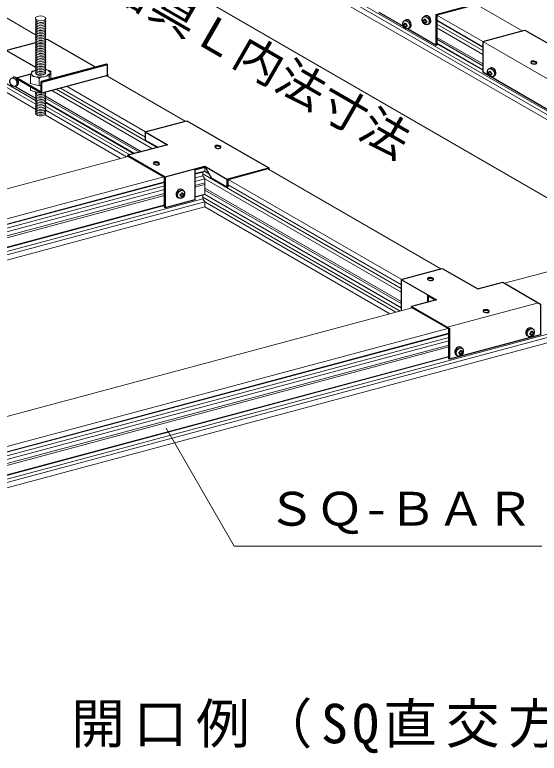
# Model space of a CAD drawing. Units: millimetres on the paper. Extents: x -195 to 195, y -135 to 132.
# Drawn here: x 61.97 to 96.05, y 20.59 to 68.56 of the extents above; entities that cross this region are included whole.
import ezdxf
from ezdxf.enums import TextEntityAlignment as Align

# ---------------------------------------------------------------- set-up
doc = ezdxf.new("R2010")
doc.units = ezdxf.units.MM
for name, color, linetype, lineweight in [('0-1_吊り材', 7, 'Continuous', 18), ('0-2_野縁受け', 3, 'Continuous', 18), ('0-5_寸法', 4, 'Continuous', 9), ('0-6_文字', 4, 'Continuous', 9), ('0-8_隠線', 4, 'Continuous', 9), ('0-B_補強金具・金具・その他', 7, 'Continuous', 18), ('0-C_ビス・アンカーボルト・強調図形', 2, 'Continuous', 25)]:
    doc.layers.add(name, color=color, linetype=linetype, lineweight=lineweight)
doc.styles.add('ＭＳ ゴシック', font='')
doc.styles.get('ＭＳ ゴシック').set_extended_font_data('MS Gothic')

msp = doc.modelspace()

# ---------------------------------------------------------------- linework, layer by layer
at = {"layer": '0-1_吊り材', "color": 2, "lineweight": 25}
msp.add_line((64.109, 66.954), (63.985, 66.92), dxfattribs=at)
at = {"layer": '0-1_吊り材'}
for p, q in [((63.09, 64.877), (63.111, 64.889)), ((64.319, 64.88), (64.323, 64.875)), ((64.324, 64.871), (64.324, 64.397)), ((62.986, 64.1), (62.986, 64.573)), ((63.548, 64.423), (63.548, 63.949)), ((64.217, 64.571), (64.217, 64.354)), ((64.324, 64.397), (64.319, 64.381)), ((62.986, 64.1), (62.986, 64.105)), ((63.548, 63.949), (62.986, 64.1)), ((63.693, 63.981), (63.548, 63.949)), ((63.548, 63.954), (63.548, 63.949)), ((63.548, 63.577), (63.548, 63.481)), ((63.668, 63.508), (63.548, 63.481))]:
    msp.add_line(p, q, dxfattribs=at)
msp.add_lwpolyline([(63.548, 63.481), (62.986, 63.632), (62.986, 63.901)], dxfattribs=at)
for centre, major_axis, ratio, start_param, end_param in [((63.652, 68.217), (0.333, -0.008), 0.474095, 2.808535, 6.637984), ((63.652, 68.111), (0.333, -0.008), 0.474095, 2.808535, 6.637984), ((63.652, 68.004), (0.333, -0.008), 0.474095, 2.808535, 6.637984), ((63.652, 67.897), (0.333, -0.008), 0.474095, 2.808535, 6.637984), ((63.652, 67.791), (0.333, -0.008), 0.474095, 2.808535, 6.637984), ((63.652, 67.684), (0.333, -0.008), 0.474095, 2.808535, 6.637984), ((63.652, 67.577), (0.333, -0.008), 0.474095, 2.808535, 6.637984), ((63.652, 67.471), (0.333, -0.008), 0.474095, 2.808535, 6.637984), ((63.652, 67.364), (0.333, -0.008), 0.474095, 2.808535, 6.637984), ((63.652, 67.257), (0.333, -0.008), 0.474095, 2.808535, 6.637984), ((63.652, 67.151), (0.333, -0.008), 0.474095, 2.808535, 6.637984), ((63.652, 67.044), (0.333, -0.008), 0.474095, 2.808535, 6.637984), ((63.652, 66.937), (0.333, -0.008), 0.474095, 2.808535, 6.637984), ((63.652, 66.733), (0.333, -0.008), 0.474095, 2.808535, 6.637984), ((63.652, 66.626), (0.333, -0.008), 0.474095, 2.808535, 6.637984), ((63.652, 66.84), (0.333, -0.008), 0.474095, 2.838641, 6.583343), ((63.652, 66.52), (0.333, -0.008), 0.474095, 2.808535, 6.637984), ((63.652, 66.413), (0.333, -0.008), 0.474095, 2.808535, 6.637984), ((63.652, 66.306), (0.333, -0.008), 0.474095, 2.808535, 6.637984), ((63.652, 66.2), (0.333, -0.008), 0.474095, 2.808535, 6.637984), ((63.652, 66.093), (0.333, -0.008), 0.474095, 2.808535, 6.637984), ((63.652, 65.986), (0.333, -0.008), 0.474095, 2.808535, 6.637984), ((63.652, 65.88), (0.333, -0.008), 0.474095, 2.808535, 6.637984), ((63.652, 65.773), (0.333, -0.008), 0.474095, 2.808535, 6.637984), ((63.652, 65.666), (0.333, -0.008), 0.474095, 2.808535, 6.637984), ((63.652, 65.56), (0.333, -0.008), 0.474095, 2.808535, 6.637984), ((63.652, 65.453), (0.333, -0.008), 0.474095, 2.808535, 6.637984), ((63.652, 65.346), (0.333, -0.008), 0.474095, 2.808535, 6.637984), ((63.652, 65.24), (0.333, -0.008), 0.474095, 2.808535, 6.637984), ((63.04, 64.723), (-0.052, -0.155), 0.080122, 3.232091, 6.048906), ((63.428, 64.947), (-0.334, -0.075), 0.113869, 5.037735, 5.93276), ((63.652, 65.133), (0.333, -0.008), 0.474095, 2.808535, 6.637984), ((63.652, 65.026), (0.333, -0.008), 0.474095, 2.808535, 6.637984), ((63.652, 64.92), (0.333, -0.008), 0.474095, 2.808535, 6.637984), ((63.652, 64.813), (0.333, -0.008), 0.474095, 2.808535, 6.637984), ((63.655, 64.762), (0.319, 0.023), 0.410193, 2.962655, 6.09288), ((64.043, 64.946), (-0.281, 0.077), 0.132602, 3.372829, 5.011086), ((64.271, 64.721), (-0.052, -0.155), 0.080122, 2.907314, 6.048906), ((63.267, 64.498), (-0.281, 0.077), 0.132602, 3.177791, 6.319384), ((63.883, 64.497), (-0.334, -0.075), 0.113869, 3.115944, 6.257537), ((63.652, 64.706), (0.333, -0.008), 0.474095, 0.346123, 0.354799), ((63.652, 63.426), (0.333, -0.008), 0.474095, 2.808535, 6.637984), ((63.652, 63.32), (0.333, -0.008), 0.474095, 2.808535, 6.637984), ((63.652, 63.533), (0.333, -0.008), 0.474095, 3.129473, 6.328095), ((63.652, 63.64), (0.333, -0.008), 0.474095, 2.808535, 2.810551), ((63.652, 63.64), (0.333, -0.008), 0.474095, 4.493168, 4.61975), ((63.652, 63.213), (0.333, -0.008), 0.474095, 2.808535, 6.637984), ((63.652, 63.106), (0.333, -0.008), 0.474095, 2.808535, 6.637984), ((63.652, 63), (0.333, -0.008), 0.474095, 2.808535, 6.637984), ((63.652, 62.893), (0.333, -0.008), 0.474095, 2.808535, 6.637984), ((63.652, 62.786), (0.333, -0.008), 0.474095, 2.808535, 6.637984), ((63.652, 62.68), (0.333, -0.008), 0.474095, 2.808535, 6.637984), ((63.652, 62.573), (0.333, -0.008), 0.474095, 2.808535, 6.637984), ((63.652, 62.466), (0.333, -0.008), 0.474095, 2.808535, 6.637984), ((63.652, 62.36), (0.333, -0.008), 0.474095, 2.808535, 6.637984), ((63.652, 62.253), (0.333, -0.008), 0.474095, 2.808535, 6.637984), ((63.652, 62.146), (0.333, -0.008), 0.474095, 2.808535, 6.637984)]:
    msp.add_ellipse(centre, major_axis=major_axis, ratio=ratio, start_param=start_param, end_param=end_param, dxfattribs=at)
msp.add_ellipse((63.652, 68.324), major_axis=(0.333, -0.008), ratio=0.474095, dxfattribs=at)
at = {"layer": '0-1_吊り材', "color": 4, "lineweight": 9}
for start_param, end_param in [(2.22909, 2.755339), (0.060008, 0.556171), (3.057025, 3.700253), (4.293224, 4.78842), (5.402034, 5.953859)]:
    msp.add_ellipse((63.655, 64.762), major_axis=(0.593, 0.043), ratio=0.410193, start_param=start_param, end_param=end_param, dxfattribs=at)
at = {"layer": '0-2_野縁受け'}
for p, q in [((108.917, 55.177), (61.348, 82.641)), ((61.219, 82.473), (108.63, 55.1)), ((108.236, 54.994), (61.219, 82.14)), ((91.975, 69.227), (94.941, 67.514)), ((60.927, 68.645), (63.318, 67.264)), ((92.377, 66.817), (89.399, 68.536)), ((92.377, 66.484), (89.399, 68.203)), ((89.399, 68.179), (92.377, 66.459)), ((92.377, 66.226), (89.399, 67.945)), ((89.399, 67.703), (92.377, 65.984)), ((63.319, 62.995), (56.703, 66.815)), ((92.377, 65.367), (89.399, 67.086)), ((89.399, 66.97), (92.377, 65.25)), ((92.388, 64.978), (89.399, 66.703)), ((89.399, 66.679), (92.377, 64.959)), ((56.818, 66.506), (63.334, 62.745)), ((63.333, 62.412), (56.818, 66.173)), ((67.944, 64.593), (73.046, 61.648)), ((70.45, 60.636), (64.974, 63.798)), ((70.471, 60.957), (65.368, 63.903)), ((64.383, 63.639), (70.928, 59.86)), ((71.215, 59.937), (64.669, 63.716)), ((64.964, 63.779), (70.45, 60.612)), ((70.199, 59.665), (63.967, 63.262)), ((63.974, 63.142), (70.061, 59.628)), ((63.976, 62.85), (69.716, 59.535)), ((69.745, 59.543), (63.983, 62.87)), ((69.44, 59.461), (63.966, 62.622)), ((63.984, 62.369), (69.242, 59.333)), ((47.51, 34.668), (150.353, 62.225)), ((150.468, 62.025), (47.625, 34.468)), ((68.848, 59.228), (63.94, 62.061)), ((47.625, 34.135), (150.468, 61.692)), ((27.822, 48.235), (69.343, 59.36)), ((74.312, 58.659), (74.312, 58.406)), ((78.421, 58.545), (89.653, 52.06)), ((73.68, 58.237), (74.312, 58.406)), ((74.197, 58.34), (73.68, 58.201)), ((73.68, 57.968), (74.197, 58.106)), ((87.069, 50.783), (74.197, 58.215)), ((74.291, 58.394), (74.619, 58.205)), ((74.598, 58.241), (74.312, 58.406)), ((71.702, 57.671), (30.016, 46.501)), ((71.653, 58.027), (30.131, 46.901)), ((30.131, 46.568), (71.702, 57.707)), ((74.312, 57.906), (73.68, 57.737)), ((73.68, 57.47), (74.312, 57.64)), ((74.312, 57.906), (87.069, 50.541)), ((87.069, 51.374), (75.845, 57.854)), ((30.016, 46.268), (71.702, 57.438)), ((71.702, 57.207), (30.131, 46.068)), ((73.68, 57.354), (74.312, 57.523)), ((87.069, 49.924), (74.312, 57.29)), ((74.312, 57.173), (87.069, 49.808)), ((87.069, 51.041), (75.813, 57.54)), ((75.813, 57.515), (87.069, 51.017)), ((30.016, 44.768), (74.197, 56.606)), ((30.131, 45.801), (71.702, 56.94)), ((30.131, 45.685), (71.702, 56.824)), ((73.68, 56.737), (74.312, 56.906)), ((74.197, 56.84), (73.68, 56.701)), ((87.023, 49.31), (74.197, 56.715)), ((74.291, 56.894), (87.069, 49.517)), ((87.069, 49.541), (74.312, 56.906)), ((71.702, 56.171), (30.016, 45.001)), ((74.312, 56.406), (30.131, 44.568)), ((30.131, 45.068), (71.702, 56.207)), ((74.312, 56.406), (86.736, 49.233)), ((30.131, 44.235), (74.312, 56.073)), ((86.342, 49.128), (74.312, 56.073)), ((93.789, 51.123), (109.675, 55.38)), ((45.316, 38.135), (87.802, 49.519)), ((90.111, 48.186), (47.625, 36.801)), ((90.166, 47.831), (47.51, 36.401)), ((47.51, 36.168), (90.169, 47.599)), ((47.625, 36.468), (90.169, 47.868)), ((90.169, 47.368), (47.625, 35.968)), ((47.625, 35.701), (90.169, 47.101)), ((47.625, 35.585), (90.169, 46.984)), ((90.169, 46.332), (47.51, 34.901)), ((47.625, 34.968), (90.169, 46.368))]:
    msp.add_line(p, q, dxfattribs=at)
msp.add_lwpolyline([(74.312, 58.406), (74.197, 58.34), (74.197, 58.106), (74.312, 57.906), (74.312, 56.906), (74.197, 56.84), (74.197, 56.606), (74.312, 56.406), (74.312, 56.073)], dxfattribs=at)
at = {"layer": '0-5_寸法'}
msp.add_line((52.089, 82.36), (102.261, 53.393), dxfattribs=at)
at = {"layer": '0-6_文字'}
for p, q in [((71.813, 41.7), (76.23, 34.05)), ((76.23, 34.05), (96.214, 34.05))]:
    msp.add_line(p, q, dxfattribs=at)
at = {"layer": '0-8_隠線'}
for p, q in [((92.377, 66.827), (97.689, 63.76)), ((90.077, 48.259), (96.001, 49.847))]:
    msp.add_line(p, q, dxfattribs=at)
at = {"layer": '0-B_補強金具・金具・その他', "color": 2, "lineweight": 25}
for p, q in [((87.23, 67.785), (85.652, 68.696)), ((89.347, 66.563), (87.484, 67.639)), ((63.318, 66.742), (61.43, 66.236)), ((67.219, 65.158), (64.109, 66.954)), ((92.377, 66.827), (92.377, 64.827)), ((61.43, 66.236), (63.319, 65.145)), ((63.016, 64.693), (62.122, 64.453)), ((62.122, 64.453), (62.122, 64.4)), ((67.989, 64.605), (63.739, 63.467)), ((67.996, 64.709), (67.989, 64.713)), ((67.996, 64.709), (67.989, 64.708)), ((67.996, 64.709), (67.996, 64.564)), ((62.007, 63.903), (63.324, 63.142)), ((69.318, 59.354), (69.318, 59.428)), ((71.702, 57.998), (69.343, 59.36)), ((73.68, 58.489), (74.312, 58.659)), ((75.762, 57.885), (78.473, 58.612)), ((78.473, 58.612), (78.473, 58.515)), ((87.069, 51.367), (87.069, 49.367)), ((88.801, 49.879), (88.801, 50.367)), ((88.853, 50.284), (89.315, 50.017)), ((88.853, 49.893), (88.853, 50.284)), ((87.756, 49.507), (87.756, 49.599)), ((90.169, 48.152), (87.802, 49.519)), ((87.069, 49.367), (87.122, 49.337))]:
    msp.add_line(p, q, dxfattribs=at)
for points in [[(91.975, 69.227), (89.399, 68.536), (89.399, 66.577), (89.347, 66.563), (89.347, 68.576), (92.026, 69.294)], [(92.377, 66.827), (95.12, 67.562), (96.558, 66.732), (99.134, 67.422), (101.57, 66.015), (101.57, 64.015)], [(67.943, 65.352), (63.693, 64.213), (63.739, 64.187), (67.989, 65.325)], [(67.989, 64.605), (67.989, 65.325), (67.943, 65.352)], [(99.638, 65.498), (98.994, 65.325), (100.432, 64.495), (97.689, 63.76), (97.689, 61.76), (92.377, 64.827)], [(62.122, 64.453), (63.693, 63.547), (63.693, 64.213)], [(62.122, 64.4), (63.739, 63.467), (63.739, 64.187)], [(70.45, 60.952), (73.161, 61.678), (78.473, 58.612)], [(70.45, 60.952), (71.893, 60.119), (69.318, 59.428)], [(70.45, 60.952), (70.45, 60.419), (71.262, 59.95)], [(69.318, 59.428), (71.748, 58.025), (71.748, 56.025), (71.702, 56.052), (71.702, 57.998)], [(71.748, 58.025), (74.324, 58.715), (75.762, 57.885), (75.762, 57.352), (74.786, 57.915), (74.324, 58.715)], [(73.68, 58.543), (73.68, 56.543), (71.748, 56.025)], [(78.421, 58.545), (75.813, 57.846), (75.813, 57.366), (75.762, 57.352)], [(87.069, 51.367), (89.748, 52.085), (92.057, 50.752), (93.68, 51.186), (96.14, 49.766), (96.14, 47.766), (90.215, 46.179)], [(87.069, 51.367), (89.379, 50.034), (87.756, 49.599)], [(87.756, 49.599), (90.215, 48.179), (90.215, 46.179), (90.169, 46.206), (90.169, 48.172)]]:
    msp.add_lwpolyline(points, dxfattribs=at)
for centre, radius, start, end in [((95.568, 65.473), 0.069, 105, 240), ((95.568, 65.419), 0.069, 105, 157.2771), ((95.734, 65.761), 0.402, 240, 285), ((95.654, 65.151), 0.402, 60, 105), ((95.654, 65.097), 0.402, 60, 105), ((95.821, 65.439), 0.069, 285, 60), ((95.821, 65.386), 0.069, 22.7229, 60), ((75.046, 59.989), 0.069, 105, 240), ((75.046, 59.936), 0.069, 105, 157.2771), ((75.133, 59.667), 0.402, 60, 105), ((75.133, 59.614), 0.402, 60, 105), ((75.299, 59.956), 0.069, 285, 60), ((75.299, 59.903), 0.069, 22.7229, 60), ((75.213, 60.278), 0.402, 240, 285), ((71.047, 58.918), 0.069, 105, 240), ((71.047, 58.864), 0.069, 105, 157.2771), ((71.214, 59.206), 0.402, 240, 285), ((71.134, 58.596), 0.402, 60, 105), ((71.134, 58.542), 0.402, 60, 105), ((71.3, 58.884), 0.069, 285, 60), ((71.3, 58.831), 0.069, 22.7229, 60), ((88.859, 51.409), 0.069, 105, 240), ((88.859, 51.356), 0.069, 105, 157.2771), ((89.026, 51.698), 0.402, 240, 285), ((88.946, 51.087), 0.402, 60, 105), ((88.946, 51.034), 0.402, 60, 105), ((89.112, 51.376), 0.069, 285, 60), ((89.112, 51.323), 0.069, 22.7229, 60), ((92.474, 49.323), 0.069, 105, 240), ((92.474, 49.269), 0.069, 105, 157.2771), ((92.64, 49.611), 0.402, 240, 285), ((92.56, 49.001), 0.402, 60, 105), ((92.56, 48.947), 0.402, 60, 105), ((92.727, 49.289), 0.069, 285, 60), ((92.727, 49.236), 0.069, 22.7229, 60)]:
    msp.add_arc(centre, radius, start, end, dxfattribs=at)
at = {"layer": '0-C_ビス・アンカーボルト・強調図形'}
for p, q in [((87.269, 68.163), (87.362, 68.216)), ((88.542, 68.427), (88.634, 68.48)), ((87.544, 67.659), (87.636, 67.713)), ((88.816, 67.923), (88.908, 67.977)), ((92.771, 65.043), (92.864, 65.096)), ((93.046, 64.54), (93.138, 64.593)), ((62.027, 63.927), (62.12, 63.98)), ((72.915, 57.144), (72.823, 57.198)), ((72.641, 56.641), (72.548, 56.694)), ((95.639, 48.155), (95.547, 48.209)), ((95.365, 47.652), (95.272, 47.705)), ((91.028, 46.907), (90.935, 46.961)), ((90.753, 46.404), (90.661, 46.457))]:
    msp.add_line(p, q, dxfattribs=at)
for centre, major_axis in [((87.407, 67.911), (-0.129, 0.256)), ((88.679, 68.175), (-0.129, 0.256)), ((92.909, 64.791), (-0.129, 0.256)), ((61.89, 64.178), (-0.129, 0.256)), ((72.778, 56.893), (0.129, 0.256)), ((95.502, 47.904), (0.129, 0.256)), ((90.89, 46.656), (0.129, 0.256))]:
    msp.add_ellipse(centre, major_axis=major_axis, ratio=0.751651, dxfattribs=at)
for centre, major_axis, ratio, start_param, end_param in [((87.499, 67.964), (-0.129, 0.256), 0.751651, 3.183548, 6.325141), ((88.563, 68.206), (-0.011, -0.27), 0.253697, 4.664881, 5.013778), ((88.679, 68.222), (-0.242, 0.051), 0.222648, 0.755145, 1.151082), ((88.679, 68.128), (-0.242, 0.051), 0.222648, 0.7502, 1.151082), ((88.638, 68.186), (-0.011, -0.27), 0.253697, 4.375766, 4.695708), ((88.679, 68.308), (-0.242, 0.051), 0.222648, 1.184469, 1.533451), ((88.771, 68.228), (-0.129, 0.256), 0.751651, 3.183548, 6.325141), ((88.719, 68.164), (-0.011, -0.27), 0.253697, 4.373289, 4.695708), ((88.679, 68.222), (-0.242, 0.051), 0.222648, 1.502894, 1.817026), ((88.795, 68.144), (-0.011, -0.27), 0.253697, 4.673765, 5.024147), ((87.291, 67.942), (-0.011, -0.27), 0.253697, 4.664881, 5.013778), ((87.407, 67.958), (-0.242, 0.051), 0.222648, 0.755145, 1.151082), ((87.407, 67.864), (-0.242, 0.051), 0.222648, 0.7502, 1.151082), ((87.366, 67.922), (-0.011, -0.27), 0.253697, 4.375766, 4.695708), ((87.366, 67.922), (-0.011, -0.27), 0.253697, 5.04752, 5.432218), ((87.407, 68.044), (-0.242, 0.051), 0.222648, 1.184469, 1.533451), ((87.407, 67.778), (-0.242, 0.051), 0.222648, 1.194738, 1.541834), ((87.447, 67.9), (-0.011, -0.27), 0.253697, 4.373289, 4.695708), ((87.407, 67.958), (-0.242, 0.051), 0.222648, 1.502894, 1.817026), ((87.407, 67.864), (-0.242, 0.051), 0.222648, 1.502894, 1.814719), ((87.447, 67.9), (-0.011, -0.27), 0.253697, 5.04752, 5.427939), ((87.523, 67.88), (-0.011, -0.27), 0.253697, 4.673765, 5.024147), ((88.638, 68.186), (-0.011, -0.27), 0.253697, 5.04752, 5.432218), ((88.679, 68.042), (-0.242, 0.051), 0.222648, 1.194738, 1.541834), ((88.679, 68.128), (-0.242, 0.051), 0.222648, 1.502894, 1.814719), ((88.719, 68.164), (-0.011, -0.27), 0.253697, 5.04752, 5.427939), ((92.793, 64.822), (-0.011, -0.27), 0.253697, 4.664881, 5.013778), ((92.909, 64.838), (-0.242, 0.051), 0.222648, 0.755145, 1.151082), ((92.868, 64.802), (-0.011, -0.27), 0.253697, 4.375766, 4.695708), ((92.909, 64.925), (-0.242, 0.051), 0.222648, 1.184469, 1.533451), ((93.001, 64.845), (-0.129, 0.256), 0.751651, 3.183548, 6.325141), ((92.949, 64.78), (-0.011, -0.27), 0.253697, 4.373289, 4.695708), ((92.909, 64.838), (-0.242, 0.051), 0.222648, 1.502894, 1.817026), ((93.025, 64.76), (-0.011, -0.27), 0.253697, 4.673765, 5.024147), ((61.982, 64.232), (-0.129, 0.256), 0.751651, 3.183548, 6.325141), ((92.909, 64.745), (-0.242, 0.051), 0.222648, 0.7502, 1.151082), ((92.868, 64.802), (-0.011, -0.27), 0.253697, 5.04752, 5.432218), ((92.909, 64.658), (-0.242, 0.051), 0.222648, 1.194738, 1.541834), ((92.909, 64.745), (-0.242, 0.051), 0.222648, 1.502894, 1.814719), ((92.949, 64.78), (-0.011, -0.27), 0.253697, 5.04752, 5.427939), ((72.686, 56.946), (0.129, 0.256), 0.751651, 6.24123, 9.382822), ((72.778, 56.939), (0.242, 0.051), 0.222648, 4.466159, 4.780291), ((72.662, 56.862), (0.011, -0.27), 0.253697, 1.259038, 1.609421), ((72.778, 56.846), (0.242, 0.051), 0.222648, 4.468466, 4.780291), ((72.737, 56.882), (0.011, -0.27), 0.253697, 0.855247, 1.235665), ((72.778, 56.759), (0.242, 0.051), 0.222648, 4.741352, 5.088447), ((72.778, 57.026), (0.242, 0.051), 0.222648, 4.749735, 5.098716), ((72.737, 56.882), (0.011, -0.27), 0.253697, 1.587477, 1.909897), ((72.819, 56.904), (0.011, -0.27), 0.253697, 0.850967, 1.235665), ((72.819, 56.904), (0.011, -0.27), 0.253697, 1.587477, 1.907419), ((72.778, 56.939), (0.242, 0.051), 0.222648, 5.132103, 5.528041), ((72.778, 56.846), (0.242, 0.051), 0.222648, 5.132103, 5.532986), ((72.894, 56.924), (0.011, -0.27), 0.253697, 1.269407, 1.618304), ((95.41, 47.957), (0.129, 0.256), 0.751651, 6.24123, 9.382822), ((95.502, 48.037), (0.242, 0.051), 0.222648, 4.749735, 5.098716), ((95.462, 47.893), (0.011, -0.27), 0.253697, 1.587477, 1.909897), ((95.543, 47.915), (0.011, -0.27), 0.253697, 1.587477, 1.907419), ((95.502, 47.95), (0.242, 0.051), 0.222648, 4.466159, 4.780291), ((95.386, 47.873), (0.011, -0.27), 0.253697, 1.259038, 1.609421), ((95.502, 47.857), (0.242, 0.051), 0.222648, 4.468466, 4.780291), ((95.502, 47.77), (0.242, 0.051), 0.222648, 4.741352, 5.088447), ((95.462, 47.893), (0.011, -0.27), 0.253697, 0.855247, 1.235665), ((95.543, 47.915), (0.011, -0.27), 0.253697, 0.850967, 1.235665), ((95.502, 47.95), (0.242, 0.051), 0.222648, 5.132103, 5.528041), ((95.502, 47.857), (0.242, 0.051), 0.222648, 5.132103, 5.532986), ((95.618, 47.935), (0.011, -0.27), 0.253697, 1.269407, 1.618304), ((90.798, 46.709), (0.129, 0.256), 0.751651, 6.24123, 9.382822), ((90.89, 46.702), (0.242, 0.051), 0.222648, 4.466159, 4.780291), ((90.774, 46.625), (0.011, -0.27), 0.253697, 1.259038, 1.609421), ((90.89, 46.609), (0.242, 0.051), 0.222648, 4.468466, 4.780291), ((90.85, 46.645), (0.011, -0.27), 0.253697, 0.855247, 1.235665), ((90.89, 46.789), (0.242, 0.051), 0.222648, 4.749735, 5.098716), ((90.85, 46.645), (0.011, -0.27), 0.253697, 1.587477, 1.909897), ((90.931, 46.667), (0.011, -0.27), 0.253697, 0.850967, 1.235665), ((90.931, 46.667), (0.011, -0.27), 0.253697, 1.587477, 1.907419), ((90.89, 46.702), (0.242, 0.051), 0.222648, 5.132103, 5.528041), ((90.89, 46.609), (0.242, 0.051), 0.222648, 5.132103, 5.532986), ((91.006, 46.687), (0.011, -0.27), 0.253697, 1.269407, 1.618304), ((90.89, 46.522), (0.242, 0.051), 0.222648, 4.741352, 5.088447)]:
    msp.add_ellipse(centre, major_axis=major_axis, ratio=ratio, start_param=start_param, end_param=end_param, dxfattribs=at)

# ---------------------------------------------------------------- texts
at = {"layer": '0-5_寸法', "color": 7, "style": 'ＭＳ ゴシック', "width": 1.05}
msp.add_text('埋込器具Ｌ内法寸法', height=2.199, rotation=330, dxfattribs=at).set_placement((61.995, 72.723), align=Align.BOTTOM_LEFT)
at = {"layer": '0-6_文字', "color": 7, "style": 'ＭＳ ゴシック', "width": 1.05}
msp.add_text('ＳＱ-ＢＡＲ', height=2.199, dxfattribs=at).set_placement((78.377, 34.71), align=Align.BOTTOM_LEFT)
at = {"layer": '0-6_文字', "color": 3, "insert": (65.629, 20.59), "char_height": 2.566, "attachment_point": 7, "style": 'ＭＳ ゴシック'}
msp.add_mtext('\\T1.16;開口例（SQ直交方向）', dxfattribs=at)

doc.saveas('drawing.dxf')
